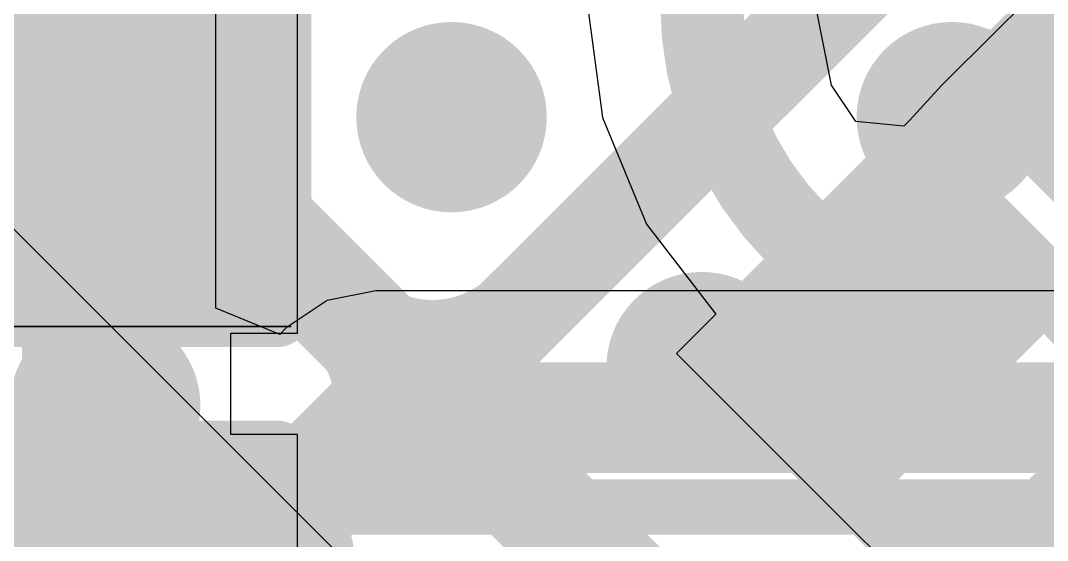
# Model space of a CAD drawing. Header units: inches. Extents: x -6 to 283, y -12 to 154.
# Drawn here: x 45.343 to 47.23, y 7.038 to 7.994 of the extents above; entities that cross this region are included whole.
import ezdxf

# ---------------------------------------------------------------- set-up
doc = ezdxf.new("R2010")
doc.units = ezdxf.units.IN
for name, color, linetype in [('Bottom Layer', 5, 'Continuous'), ('Bottom Overlay', 54, 'Continuous'), ('Bottom Paste', 16, 'Continuous'), ('Bottom Solder', 6, 'Continuous'), ('PWR-1', 156, 'Continuous'), ('PWR-2', 130, 'Continuous'), ('Signal L2', 6, 'Continuous'), ('Top Layer', 1, 'Continuous'), ('Top Paste', 8, 'Continuous'), ('Top Solder', 216, 'Continuous')]:
    doc.layers.add(name, color=color, linetype=linetype)

# ---------------------------------------------------------------- blocks, each defined once
blk = doc.blocks.new('R___0201_B_8')
at = {"layer": 'Bottom Layer'}
for points in [[(-0.41, 0.185), (-0.14, 0.185), (-0.14, -0.185), (-0.41, -0.185)], [(0.14, 0.185), (0.41, 0.185), (0.41, -0.185), (0.14, -0.185)]]:
    blk.add_hatch(color=5, dxfattribs=at).paths.add_polyline_path(points)
at = {"layer": 'Bottom Paste'}
for points in [[(-0.41, 0.185), (-0.14, 0.185), (-0.14, -0.185), (-0.41, -0.185)], [(0.14, 0.185), (0.41, 0.185), (0.41, -0.185), (0.14, -0.185)]]:
    blk.add_hatch(color=16, dxfattribs=at).paths.add_polyline_path(points)
at = {"layer": 'Bottom Solder'}
for points in [[(-0.465, 0.24), (-0.085, 0.24), (-0.085, -0.24), (-0.465, -0.24)], [(0.085, 0.24), (0.465, 0.24), (0.465, -0.24), (0.085, -0.24)]]:
    blk.add_hatch(color=6, dxfattribs=at).paths.add_polyline_path(points)
at = {"layer": 'Bottom Overlay'}
for points in [[(-0.4826, 0.254, 0.127, 0.127, 0), (-0.4826, -0.254, 0.127, 0.127, 0)], [(0.4826, 0.254, 0.127, 0.127, 0), (-0.4826, 0.254, 0.127, 0.127, 0)], [(0.4826, 0.254, 0.127, 0.127, 0), (0.4826, -0.254, 0.127, 0.127, 0)], [(0.4826, -0.254, 0.127, 0.127, 0), (-0.4826, -0.254, 0.127, 0.127, 0)]]:
    blk.add_lwpolyline(points, format="xyseb", dxfattribs=at)
for points in [[(-0.5143, 0.254, 0.0635, 0.0635, 1), (-0.4508, 0.254, 0.0635, 0.0635, 1)], [(-0.5143, 0.254, 0.0635, 0.0635, 1), (-0.4508, 0.254, 0.0635, 0.0635, 1)], [(0.4508, 0.254, 0.0635, 0.0635, 1), (0.5143, 0.254, 0.0635, 0.0635, 1)], [(0.4508, 0.254, 0.0635, 0.0635, 1), (0.5143, 0.254, 0.0635, 0.0635, 1)], [(-0.5143, -0.254, 0.0635, 0.0635, 1), (-0.4508, -0.254, 0.0635, 0.0635, 1)], [(-0.5143, -0.254, 0.0635, 0.0635, 1), (-0.4508, -0.254, 0.0635, 0.0635, 1)], [(0.4508, -0.254, 0.0635, 0.0635, 1), (0.5143, -0.254, 0.0635, 0.0635, 1)], [(0.4508, -0.254, 0.0635, 0.0635, 1), (0.5143, -0.254, 0.0635, 0.0635, 1)]]:
    blk.add_lwpolyline(points, format="xyseb", close=True, dxfattribs=at)
blk = doc.blocks.new('BGA_565_15_5_14_4__57')
at = {"layer": 'Top Layer'}
h = blk.add_hatch(color=1, dxfattribs=at)
edge = h.paths.add_edge_path()
edge.add_arc((5.525, -4.875), 0.125, 0, 360)
h = blk.add_hatch(color=1, dxfattribs=at)
edge = h.paths.add_edge_path()
edge.add_arc((6.175, -4.875), 0.125, 0, 360)
h = blk.add_hatch(color=1, dxfattribs=at)
edge = h.paths.add_edge_path()
edge.add_arc((7, -5.2), 0.125, 0, 360)
h = blk.add_hatch(color=1, dxfattribs=at)
edge = h.paths.add_edge_path()
edge.add_arc((6.175, -5.525), 0.125, 0, 360)
h = blk.add_hatch(color=1, dxfattribs=at)
edge = h.paths.add_edge_path()
edge.add_arc((7, -5.6), 0.125, 0, 360)
at = {"layer": 'Top Paste'}
h = blk.add_hatch(color=8, dxfattribs=at)
edge = h.paths.add_edge_path()
edge.add_arc((5.525, -4.875), 0.125, 0, 360)
h = blk.add_hatch(color=8, dxfattribs=at)
edge = h.paths.add_edge_path()
edge.add_arc((6.175, -4.875), 0.125, 0, 360)
h = blk.add_hatch(color=8, dxfattribs=at)
edge = h.paths.add_edge_path()
edge.add_arc((7, -5.2), 0.125, 0, 360)
h = blk.add_hatch(color=8, dxfattribs=at)
edge = h.paths.add_edge_path()
edge.add_arc((6.175, -5.525), 0.125, 0, 360)
h = blk.add_hatch(color=8, dxfattribs=at)
edge = h.paths.add_edge_path()
edge.add_arc((7, -5.6), 0.125, 0, 360)
at = {"layer": 'Top Solder'}
h = blk.add_hatch(color=216, dxfattribs=at)
edge = h.paths.add_edge_path()
edge.add_arc((6.175, -4.225), 0.175, 0, 360)
h = blk.add_hatch(color=216, dxfattribs=at)
edge = h.paths.add_edge_path()
edge.add_arc((5.525, -4.875), 0.175, 0, 360)
h = blk.add_hatch(color=216, dxfattribs=at)
edge = h.paths.add_edge_path()
edge.add_arc((6.175, -4.875), 0.175, 0, 360)
h = blk.add_hatch(color=216, dxfattribs=at)
edge = h.paths.add_edge_path()
edge.add_arc((7, -5.2), 0.175, 0, 360)
h = blk.add_hatch(color=216, dxfattribs=at)
edge = h.paths.add_edge_path()
edge.add_arc((6.175, -5.525), 0.175, 0, 360)
h = blk.add_hatch(color=216, dxfattribs=at)
edge = h.paths.add_edge_path()
edge.add_arc((7, -5.6), 0.175, 0, 360)
h = blk.add_hatch(color=216, dxfattribs=at)
edge = h.paths.add_edge_path()
edge.add_arc((7.4, -5.6), 0.175, 0, 360)
h = blk.add_hatch(color=216, dxfattribs=at)
edge = h.paths.add_edge_path()
edge.add_arc((7, -6), 0.175, 0, 360)
h = blk.add_hatch(color=216, dxfattribs=at)
edge = h.paths.add_edge_path()
edge.add_arc((6.6, -6.4), 0.175, 0, 360)
blk = doc.blocks.new('R___0201_B_164')
at = {"layer": 'Bottom Layer'}
for points in [[(-0.41, 0.185), (-0.14, 0.185), (-0.14, -0.185), (-0.41, -0.185)], [(0.14, 0.185), (0.41, 0.185), (0.41, -0.185), (0.14, -0.185)]]:
    blk.add_hatch(color=5, dxfattribs=at).paths.add_polyline_path(points)
at = {"layer": 'Bottom Paste'}
for points in [[(-0.41, 0.185), (-0.14, 0.185), (-0.14, -0.185), (-0.41, -0.185)], [(0.14, 0.185), (0.41, 0.185), (0.41, -0.185), (0.14, -0.185)]]:
    blk.add_hatch(color=16, dxfattribs=at).paths.add_polyline_path(points)
at = {"layer": 'Bottom Solder'}
for points in [[(-0.465, 0.24), (-0.085, 0.24), (-0.085, -0.24), (-0.465, -0.24)], [(0.085, 0.24), (0.465, 0.24), (0.465, -0.24), (0.085, -0.24)]]:
    blk.add_hatch(color=6, dxfattribs=at).paths.add_polyline_path(points)
at = {"layer": 'Bottom Overlay'}
for points in [[(-0.4826, 0.254, 0.127, 0.127, 0), (-0.4826, -0.254, 0.127, 0.127, 0)], [(0.4826, 0.254, 0.127, 0.127, 0), (-0.4826, 0.254, 0.127, 0.127, 0)], [(0.4826, 0.254, 0.127, 0.127, 0), (0.4826, -0.254, 0.127, 0.127, 0)], [(0.4826, -0.254, 0.127, 0.127, 0), (-0.4826, -0.254, 0.127, 0.127, 0)]]:
    blk.add_lwpolyline(points, format="xyseb", dxfattribs=at)
for points in [[(-0.5143, 0.254, 0.0635, 0.0635, 1), (-0.4508, 0.254, 0.0635, 0.0635, 1)], [(-0.5143, 0.254, 0.0635, 0.0635, 1), (-0.4508, 0.254, 0.0635, 0.0635, 1)], [(0.4508, 0.254, 0.0635, 0.0635, 1), (0.5143, 0.254, 0.0635, 0.0635, 1)], [(0.4508, 0.254, 0.0635, 0.0635, 1), (0.5143, 0.254, 0.0635, 0.0635, 1)], [(-0.5143, -0.254, 0.0635, 0.0635, 1), (-0.4508, -0.254, 0.0635, 0.0635, 1)], [(-0.5143, -0.254, 0.0635, 0.0635, 1), (-0.4508, -0.254, 0.0635, 0.0635, 1)], [(0.4508, -0.254, 0.0635, 0.0635, 1), (0.5143, -0.254, 0.0635, 0.0635, 1)], [(0.4508, -0.254, 0.0635, 0.0635, 1), (0.5143, -0.254, 0.0635, 0.0635, 1)]]:
    blk.add_lwpolyline(points, format="xyseb", close=True, dxfattribs=at)
blk = doc.blocks.new('R___0402_B_169')
at = {"layer": 'Bottom Layer'}
for points in [[(-0.2413, 0.3175), (-0.2413, -0.3175), (-0.6985, -0.3175), (-0.6985, 0.3175)], [(0.6985, 0.3175), (0.6985, -0.3175), (0.2413, -0.3175), (0.2413, 0.3175)]]:
    blk.add_hatch(color=5, dxfattribs=at).paths.add_polyline_path(points)
at = {"layer": 'Bottom Paste'}
for points in [[(-0.2413, 0.3175), (-0.2413, -0.3175), (-0.6985, -0.3175), (-0.6985, 0.3175)], [(0.6985, 0.3175), (0.6985, -0.3175), (0.2413, -0.3175), (0.2413, 0.3175)]]:
    blk.add_hatch(color=16, dxfattribs=at).paths.add_polyline_path(points)
at = {"layer": 'Bottom Solder'}
for points in [[(-0.1863, 0.3725), (-0.1863, -0.3725), (-0.7535, -0.3725), (-0.7535, 0.3725)], [(0.7535, 0.3725), (0.7535, -0.3725), (0.1863, -0.3725), (0.1863, 0.3725)]]:
    blk.add_hatch(color=6, dxfattribs=at).paths.add_polyline_path(points)
at = {"layer": 'Bottom Overlay'}
for points in [[(-0.7874, 0.4064, 0.127, 0.127, 0), (-0.7874, -0.4064, 0.127, 0.127, 0)], [(0.7874, 0.4064, 0.127, 0.127, 0), (-0.7874, 0.4064, 0.127, 0.127, 0)], [(0.7874, 0.4064, 0.127, 0.127, 0), (0.7874, -0.4064, 0.127, 0.127, 0)], [(0.8128, 0.4318, 0.00323, 0.00323, 0), (-0.8128, 0.4318, 0.00323, 0.00323, 0)], [(0.7874, -0.4064, 0.127, 0.127, 0), (-0.7874, -0.4064, 0.127, 0.127, 0)]]:
    blk.add_lwpolyline(points, format="xyseb", dxfattribs=at)
for points in [[(-0.8191, 0.4064, 0.0635, 0.0635, 1), (-0.7556, 0.4064, 0.0635, 0.0635, 1)], [(-0.8191, 0.4064, 0.0635, 0.0635, 1), (-0.7556, 0.4064, 0.0635, 0.0635, 1)], [(0.7556, 0.4064, 0.0635, 0.0635, 1), (0.8191, 0.4064, 0.0635, 0.0635, 1)], [(0.7556, 0.4064, 0.0635, 0.0635, 1), (0.8191, 0.4064, 0.0635, 0.0635, 1)], [(-0.8136, 0.4318, 0.00161, 0.00161, 1), (-0.812, 0.4318, 0.00161, 0.00161, 1)], [(0.812, 0.4318, 0.00161, 0.00161, 1), (0.8136, 0.4318, 0.00161, 0.00161, 1)], [(-0.8191, -0.4064, 0.0635, 0.0635, 1), (-0.7556, -0.4064, 0.0635, 0.0635, 1)], [(-0.8191, -0.4064, 0.0635, 0.0635, 1), (-0.7556, -0.4064, 0.0635, 0.0635, 1)], [(0.7556, -0.4064, 0.0635, 0.0635, 1), (0.8191, -0.4064, 0.0635, 0.0635, 1)], [(0.7556, -0.4064, 0.0635, 0.0635, 1), (0.8191, -0.4064, 0.0635, 0.0635, 1)]]:
    blk.add_lwpolyline(points, format="xyseb", close=True, dxfattribs=at)
blk = doc.blocks.new('R___0402_B_170')
at = {"layer": 'Bottom Layer'}
for points in [[(-0.2413, 0.3175), (-0.2413, -0.3175), (-0.6985, -0.3175), (-0.6985, 0.3175)], [(0.6985, 0.3175), (0.6985, -0.3175), (0.2413, -0.3175), (0.2413, 0.3175)]]:
    blk.add_hatch(color=5, dxfattribs=at).paths.add_polyline_path(points)
at = {"layer": 'Bottom Paste'}
for points in [[(-0.2413, 0.3175), (-0.2413, -0.3175), (-0.6985, -0.3175), (-0.6985, 0.3175)], [(0.6985, 0.3175), (0.6985, -0.3175), (0.2413, -0.3175), (0.2413, 0.3175)]]:
    blk.add_hatch(color=16, dxfattribs=at).paths.add_polyline_path(points)
at = {"layer": 'Bottom Solder'}
for points in [[(-0.1863, 0.3725), (-0.1863, -0.3725), (-0.7535, -0.3725), (-0.7535, 0.3725)], [(0.7535, 0.3725), (0.7535, -0.3725), (0.1863, -0.3725), (0.1863, 0.3725)]]:
    blk.add_hatch(color=6, dxfattribs=at).paths.add_polyline_path(points)
at = {"layer": 'Bottom Overlay'}
for points in [[(-0.7874, 0.4064, 0.127, 0.127, 0), (-0.7874, -0.4064, 0.127, 0.127, 0)], [(0.7874, 0.4064, 0.127, 0.127, 0), (-0.7874, 0.4064, 0.127, 0.127, 0)], [(0.7874, 0.4064, 0.127, 0.127, 0), (0.7874, -0.4064, 0.127, 0.127, 0)], [(0.8128, 0.4318, 0.00323, 0.00323, 0), (-0.8128, 0.4318, 0.00323, 0.00323, 0)], [(0.7874, -0.4064, 0.127, 0.127, 0), (-0.7874, -0.4064, 0.127, 0.127, 0)]]:
    blk.add_lwpolyline(points, format="xyseb", dxfattribs=at)
for points in [[(-0.8191, 0.4064, 0.0635, 0.0635, 1), (-0.7556, 0.4064, 0.0635, 0.0635, 1)], [(-0.8191, 0.4064, 0.0635, 0.0635, 1), (-0.7556, 0.4064, 0.0635, 0.0635, 1)], [(0.7556, 0.4064, 0.0635, 0.0635, 1), (0.8191, 0.4064, 0.0635, 0.0635, 1)], [(0.7556, 0.4064, 0.0635, 0.0635, 1), (0.8191, 0.4064, 0.0635, 0.0635, 1)], [(-0.8136, 0.4318, 0.00161, 0.00161, 1), (-0.812, 0.4318, 0.00161, 0.00161, 1)], [(0.812, 0.4318, 0.00161, 0.00161, 1), (0.8136, 0.4318, 0.00161, 0.00161, 1)], [(-0.8191, -0.4064, 0.0635, 0.0635, 1), (-0.7556, -0.4064, 0.0635, 0.0635, 1)], [(-0.8191, -0.4064, 0.0635, 0.0635, 1), (-0.7556, -0.4064, 0.0635, 0.0635, 1)], [(0.7556, -0.4064, 0.0635, 0.0635, 1), (0.8191, -0.4064, 0.0635, 0.0635, 1)], [(0.7556, -0.4064, 0.0635, 0.0635, 1), (0.8191, -0.4064, 0.0635, 0.0635, 1)]]:
    blk.add_lwpolyline(points, format="xyseb", close=True, dxfattribs=at)

msp = doc.modelspace()

# ---------------------------------------------------------------- linework, layer by layer
at = {"layer": 'Bottom Layer'}
for p, q in [((45.8517, 7.4188), (45.8517, 8.3078)), ((47.2745, 8.1141), (47.0479, 7.8875)), ((46.3841, 8.0263), (46.4118, 7.8159)), ((46.8326, 7.8753), (46.8026, 8.0263)), ((47.0479, 7.8875), (47.0348, 7.8745)), ((46.8774, 7.8083), (46.8326, 7.8753)), ((47.0348, 7.8745), (46.9761, 7.8099)), ((46.4118, 7.8159), (46.493, 7.6198)), ((46.9658, 7.7996), (46.8774, 7.8083)), ((46.9761, 7.8099), (46.9658, 7.7996)), ((46.493, 7.6198), (46.6202, 7.454)), ((46.6202, 7.454), (46.5479, 7.3817)), ((45.7291, 7.233), (45.7291, 7.4188)), ((45.7291, 7.4188), (45.8517, 7.4188)), ((46.5479, 7.3817), (46.874, 7.0556)), ((45.8517, 7.233), (45.7291, 7.233)), ((45.8517, 6.344), (45.8517, 7.233)), ((46.874, 7.0556), (46.9184, 7.0112))]:
    msp.add_line(p, q, dxfattribs=at)
for points in [[(45.4961, 7.8633, 0.2032, 0.2032, 0), (45.4961, 9.118, 0.2032, 0.2032, 0)], [(46.5943, 8.0263, 0.1524, 0.1524, 0), (46.5943, 8.276, 0.1524, 0.1524, 0)], [(46.7708, 7.6, 0.1524, 0.1524, -0.198912), (46.5943, 8.0263, 0.1524, 0.1524, 0)], [(45.4961, 6.7885, 0.2032, 0.2032, 0), (45.4961, 7.8633, 0.2032, 0.2032, 0)], [(46.7708, 7.6, 0.1524, 0.1524, 0), (46.9538, 7.417, 0.1524, 0.1524, 0)], [(46.9538, 7.417, 0.1524, 0.1524, 0), (46.9538, 7.417, 0.1524, 0.1524, 0)]]:
    msp.add_lwpolyline(points, format="xyseb", dxfattribs=at)
for points in [[(46.5562, 8.0263, 0.0762, 0.0762, 1), (46.6324, 8.0263, 0.0762, 0.0762, 1)], [(46.5562, 8.0263, 0.0762, 0.0762, 1), (46.6324, 8.0263, 0.0762, 0.0762, 1)], [(45.4453, 7.8633, 0.1016, 0.1016, 1), (45.5469, 7.8633, 0.1016, 0.1016, 1)], [(45.4453, 7.8633, 0.1016, 0.1016, 1), (45.5469, 7.8633, 0.1016, 0.1016, 1)], [(46.7327, 7.6, 0.0762, 0.0762, 1), (46.8089, 7.6, 0.0762, 0.0762, 1)], [(46.7327, 7.6, 0.0762, 0.0762, 1), (46.8089, 7.6, 0.0762, 0.0762, 1)], [(46.9157, 7.417, 0.0762, 0.0762, 1), (46.9919, 7.417, 0.0762, 0.0762, 1)], [(46.9157, 7.417, 0.0762, 0.0762, 1), (46.9919, 7.417, 0.0762, 0.0762, 1)], [(46.9157, 7.417, 0.0762, 0.0762, 1), (46.9919, 7.417, 0.0762, 0.0762, 1)]]:
    msp.add_lwpolyline(points, format="xyseb", close=True, dxfattribs=at)
at = {"layer": 'PWR-1'}
for p, q in [((45.7016, 7.4653), (45.7016, 10.4959)), ((45.9957, 7.4969), (45.9065, 7.4791)), ((48.5257, 7.4969), (45.9957, 7.4969)), ((45.9065, 7.4791), (45.8309, 7.4286)), ((45.819, 7.4167), (45.7016, 7.4653)), ((45.8309, 7.4286), (45.819, 7.4167))]:
    msp.add_line(p, q, dxfattribs=at)
for points in [[(45.4215, 4.9266, 0.1524, 0.1524, 0), (45.4215, 10.6079, 0.1524, 0.1524, 0)], [(45.7781, 7.0462, 0.2032, 0.2032, 0), (45.9957, 7.2638, 0.2032, 0.2032, 0)], [(45.9957, 7.2638, 0.2032, 0.2032, 0), (48.5257, 7.2638, 0.2032, 0.2032, 0)], [(45.7781, 4.8335, 0.2032, 0.2032, 0), (45.7781, 7.0462, 0.2032, 0.2032, 0)]]:
    msp.add_lwpolyline(points, format="xyseb", dxfattribs=at)
for points in [[(45.9449, 7.2638, 0.1016, 0.1016, 1), (46.0465, 7.2638, 0.1016, 0.1016, 1)], [(45.9449, 7.2638, 0.1016, 0.1016, 1), (46.0465, 7.2638, 0.1016, 0.1016, 1)], [(45.7273, 7.0462, 0.1016, 0.1016, 1), (45.8289, 7.0462, 0.1016, 0.1016, 1)], [(45.7273, 7.0462, 0.1016, 0.1016, 1), (45.8289, 7.0462, 0.1016, 0.1016, 1)]]:
    msp.add_lwpolyline(points, format="xyseb", close=True, dxfattribs=at)
at = {"layer": 'PWR-2'}
msp.add_line((46.2915, 6.6493), (42.5033, 10.4374), dxfattribs=at)
msp.add_lwpolyline([(42.2622, 10.2761, 0.1778, 0.1778, 0), (50.7324, 1.8059, 0.1778, 0.1778, 0)], format="xyseb", dxfattribs=at)
at = {"layer": 'Signal L2'}
for points in [[(45.5696, 6.8662, 0.1016, 0.1016, 0), (45.803, 7.0996, 0.1016, 0.1016, 0)], [(45.803, 7.0996, 0.1016, 0.1016, 0), (47.3184, 7.0996, 0.1016, 0.1016, 0)]]:
    msp.add_lwpolyline(points, format="xyseb", dxfattribs=at)
msp.add_lwpolyline([(45.7776, 7.0996, 0.0508, 0.0508, 1), (45.8284, 7.0996, 0.0508, 0.0508, 1)], format="xyseb", close=True, dxfattribs=at)
msp.add_lwpolyline([(45.7776, 7.0996, 0.0508, 0.0508, 1), (45.8284, 7.0996, 0.0508, 0.0508, 1)], format="xyseb", close=True, dxfattribs=at)
at = {"layer": 'Top Layer'}
for points in [[(45.6615, 7.9722, 0.2032, 0.2032, 0), (45.9474, 8.2582, 0.2032, 0.2032, 0)], [(46.2013, 7.3968, 0.1778, 0.1778, 0), (47.0422, 8.2377, 0.1778, 0.1778, 0)], [(45.6615, 7.8554, 0.2032, 0.2032, 0), (45.6615, 7.9722, 0.2032, 0.2032, 0)], [(45.6615, 7.7385, 0.2032, 0.2032, 0), (45.6615, 7.8554, 0.2032, 0.2032, 0)], [(44.9327, 7.8517, 0.127, 0.127, 0), (45.6578, 7.8517, 0.127, 0.127, 0)], [(45.6578, 7.8517, 0.127, 0.127, 0), (45.6615, 7.8554, 0.127, 0.127, 0)], [(45.6615, 7.7385, 0.2032, 0.2032, 0), (45.9701, 7.4298, 0.2032, 0.2032, 0)], [(45.9701, 7.4298, 0.1778, 0.1778, -0.050943), (45.9329, 7.4601, 0.1778, 0.1778, 0)], [(45.9701, 7.4298, 0.2032, 0.2032, 0), (46.1991, 7.2008, 0.2032, 0.2032, 0)], [(45.96, 7.4271, 0.1778, 0.1778, -0.394468), (45.9521, 7.174, 0.1778, 0.1778, 0)], [(46.2261, 7.4279, 0.1778, 0.1778, -0.294935), (45.9701, 7.4298, 0.1778, 0.1778, 0)], [(46.2092, 7.4082, 0.1778, 0.1778, -0.035034), (46.2262, 7.4279, 0.1778, 0.1778, 0)], [(46.2013, 7.3968, 0.1778, 0.1778, -0.0187), (46.2092, 7.4082, 0.1778, 0.1778, 0)], [(46.2013, 7.3968, 0.1778, 0.1778, -0.007761), (46.2044, 7.4034, 0.1778, 0.1778, 0)], [(46.2044, 7.4034, 0.1778, 0.1778, 0), (46.2092, 7.4082, 0.1778, 0.1778, 0)], [(46.1991, 7.2008, 0.1778, 0.1778, -0.285793), (46.2013, 7.3968, 0.1778, 0.1778, 0)], [(46.2065, 7.1934, 0.1778, 0.1778, -0.22769), (46.2013, 7.3968, 0.1778, 0.1778, 0)], [(46.2013, 7.3968, 0.1778, 0.1778, 0), (46.2013, 7.3968, 0.1778, 0.1778, 0)], [(46.1991, 7.2008, 0.2032, 0.2032, 0), (46.2065, 7.1934, 0.2032, 0.2032, 0)], [(45.7812, 7.0031, 0.1778, 0.1778, 0), (45.9771, 7.199, 0.1778, 0.1778, 0)], [(45.9521, 7.1739, 0.1778, 0.1778, -0.329364), (46.2318, 7.1543, 0.1778, 0.1778, 0)], [(46.2065, 7.1934, 0.2032, 0.2032, 0), (48.4784, 4.9215, 0.2032, 0.2032, 0)], [(46.2143, 7.1794, 0.1778, 0.1778, -0.035483), (46.1991, 7.2008, 0.1778, 0.1778, 0)], [(46.2143, 7.1794, 0.1778, 0.1778, -0.017139), (46.2065, 7.1934, 0.1778, 0.1778, 0)], [(46.2183, 7.1748, 0.1778, 0.1778, -0.008165), (46.2143, 7.1794, 0.1778, 0.1778, 0)], [(46.2318, 7.1543, 0.1778, 0.1778, -0.032565), (46.2143, 7.1794, 0.1778, 0.1778, 0)], [(46.2318, 7.1543, 0.1778, 0.1778, -0.019532), (46.2453, 7.1418, 0.1778, 0.1778, 0)], [(46.2495, 7.1344, 0.1778, 0.1778, -0.028315), (46.2318, 7.1543, 0.1778, 0.1778, 0)], [(46.2495, 7.1344, 0.1778, 0.1778, 0), (46.6633, 6.7206, 0.1778, 0.1778, 0)]]:
    msp.add_lwpolyline(points, format="xyseb", dxfattribs=at)
for points in [[(45.6107, 7.9722, 0.1016, 0.1016, 1), (45.7123, 7.9722, 0.1016, 0.1016, 1)], [(45.6107, 7.9722, 0.1016, 0.1016, 1), (45.7123, 7.9722, 0.1016, 0.1016, 1)], [(45.6107, 7.8554, 0.1016, 0.1016, 1), (45.7123, 7.8554, 0.1016, 0.1016, 1)], [(45.6107, 7.8554, 0.1016, 0.1016, 1), (45.7123, 7.8554, 0.1016, 0.1016, 1)], [(45.626, 7.8517, 0.0635, 0.0635, 1), (45.6895, 7.8517, 0.0635, 0.0635, 1)], [(45.626, 7.8517, 0.0635, 0.0635, 1), (45.6895, 7.8517, 0.0635, 0.0635, 1)], [(45.6297, 7.8554, 0.0635, 0.0635, 1), (45.6932, 7.8554, 0.0635, 0.0635, 1)], [(45.6107, 7.7385, 0.1016, 0.1016, 1), (45.7123, 7.7385, 0.1016, 0.1016, 1)], [(45.6107, 7.7385, 0.1016, 0.1016, 1), (45.7123, 7.7385, 0.1016, 0.1016, 1)], [(45.8885, 7.4601, 0.0889, 0.0889, 1), (45.9774, 7.4601, 0.0889, 0.0889, 1)], [(45.9193, 7.4298, 0.1016, 0.1016, 1), (46.0209, 7.4298, 0.1016, 0.1016, 1)], [(45.9193, 7.4298, 0.1016, 0.1016, 1), (46.0209, 7.4298, 0.1016, 0.1016, 1)], [(45.9155, 7.4271, 0.0889, 0.0889, 1), (46.0044, 7.4271, 0.0889, 0.0889, 1)], [(45.9257, 7.4298, 0.0889, 0.0889, 1), (46.0146, 7.4298, 0.0889, 0.0889, 1)], [(45.9257, 7.4298, 0.0889, 0.0889, 1), (46.0146, 7.4298, 0.0889, 0.0889, 1)], [(46.1816, 7.4279, 0.0889, 0.0889, 1), (46.2705, 7.4279, 0.0889, 0.0889, 1)], [(46.1817, 7.4279, 0.0889, 0.0889, 1), (46.2706, 7.4279, 0.0889, 0.0889, 1)], [(46.1599, 7.4034, 0.0889, 0.0889, 1), (46.2488, 7.4034, 0.0889, 0.0889, 1)], [(46.1599, 7.4034, 0.0889, 0.0889, 1), (46.2488, 7.4034, 0.0889, 0.0889, 1)], [(46.1647, 7.4082, 0.0889, 0.0889, 1), (46.2536, 7.4082, 0.0889, 0.0889, 1)], [(46.1647, 7.4082, 0.0889, 0.0889, 1), (46.2536, 7.4082, 0.0889, 0.0889, 1)], [(46.1647, 7.4082, 0.0889, 0.0889, 1), (46.2536, 7.4082, 0.0889, 0.0889, 1)], [(46.1568, 7.3968, 0.0889, 0.0889, 1), (46.2457, 7.3968, 0.0889, 0.0889, 1)], [(46.1568, 7.3968, 0.0889, 0.0889, 1), (46.2457, 7.3968, 0.0889, 0.0889, 1)], [(46.1568, 7.3968, 0.0889, 0.0889, 1), (46.2457, 7.3968, 0.0889, 0.0889, 1)], [(46.1568, 7.3968, 0.0889, 0.0889, 1), (46.2457, 7.3968, 0.0889, 0.0889, 1)], [(46.1568, 7.3968, 0.0889, 0.0889, 1), (46.2457, 7.3968, 0.0889, 0.0889, 1)], [(46.1568, 7.3968, 0.0889, 0.0889, 1), (46.2457, 7.3968, 0.0889, 0.0889, 1)], [(46.1568, 7.3968, 0.0889, 0.0889, 1), (46.2457, 7.3968, 0.0889, 0.0889, 1)], [(46.1483, 7.2008, 0.1016, 0.1016, 1), (46.2499, 7.2008, 0.1016, 0.1016, 1)], [(46.1483, 7.2008, 0.1016, 0.1016, 1), (46.2499, 7.2008, 0.1016, 0.1016, 1)], [(45.9327, 7.199, 0.0889, 0.0889, 1), (46.0216, 7.199, 0.0889, 0.0889, 1)], [(46.1557, 7.1934, 0.1016, 0.1016, 1), (46.2573, 7.1934, 0.1016, 0.1016, 1)], [(46.1557, 7.1934, 0.1016, 0.1016, 1), (46.2573, 7.1934, 0.1016, 0.1016, 1)], [(46.1547, 7.2008, 0.0889, 0.0889, 1), (46.2436, 7.2008, 0.0889, 0.0889, 1)], [(46.1547, 7.2008, 0.0889, 0.0889, 1), (46.2436, 7.2008, 0.0889, 0.0889, 1)], [(46.1621, 7.1934, 0.0889, 0.0889, 1), (46.251, 7.1934, 0.0889, 0.0889, 1)], [(46.1621, 7.1934, 0.0889, 0.0889, 1), (46.251, 7.1934, 0.0889, 0.0889, 1)], [(46.1699, 7.1794, 0.0889, 0.0889, 1), (46.2588, 7.1794, 0.0889, 0.0889, 1)], [(46.1699, 7.1794, 0.0889, 0.0889, 1), (46.2588, 7.1794, 0.0889, 0.0889, 1)], [(46.1699, 7.1794, 0.0889, 0.0889, 1), (46.2588, 7.1794, 0.0889, 0.0889, 1)], [(46.1699, 7.1794, 0.0889, 0.0889, 1), (46.2588, 7.1794, 0.0889, 0.0889, 1)], [(45.9076, 7.174, 0.0889, 0.0889, 1), (45.9965, 7.174, 0.0889, 0.0889, 1)], [(45.9077, 7.1739, 0.0889, 0.0889, 1), (45.9966, 7.1739, 0.0889, 0.0889, 1)], [(46.1738, 7.1748, 0.0889, 0.0889, 1), (46.2627, 7.1748, 0.0889, 0.0889, 1)], [(46.1873, 7.1543, 0.0889, 0.0889, 1), (46.2762, 7.1543, 0.0889, 0.0889, 1)], [(46.1873, 7.1543, 0.0889, 0.0889, 1), (46.2762, 7.1543, 0.0889, 0.0889, 1)], [(46.1873, 7.1543, 0.0889, 0.0889, 1), (46.2762, 7.1543, 0.0889, 0.0889, 1)], [(46.1873, 7.1543, 0.0889, 0.0889, 1), (46.2762, 7.1543, 0.0889, 0.0889, 1)], [(46.2009, 7.1418, 0.0889, 0.0889, 1), (46.2898, 7.1418, 0.0889, 0.0889, 1)], [(46.205, 7.1344, 0.0889, 0.0889, 1), (46.2939, 7.1344, 0.0889, 0.0889, 1)], [(46.205, 7.1344, 0.0889, 0.0889, 1), (46.2939, 7.1344, 0.0889, 0.0889, 1)], [(45.7368, 7.0031, 0.0889, 0.0889, 1), (45.8257, 7.0031, 0.0889, 0.0889, 1)]]:
    msp.add_lwpolyline(points, format="xyseb", close=True, dxfattribs=at)

# ---------------------------------------------------------------- block references
for name, p, rotation in [('BGA_565_15_5_14_4__57', (54.4079, 8.2759), 225), ('R___0402_B_169', (45.0262, 7.8633), 180), ('R___0201_B_164', (47.6352, 7.7153), 135), ('R___0201_B_8', (47.1482, 7.2226), 135), ('R___0402_B_170', (45.0262, 6.7885), 180)]:
    msp.add_blockref(name, p, dxfattribs=dict(rotation=rotation))

doc.saveas('drawing.dxf')
